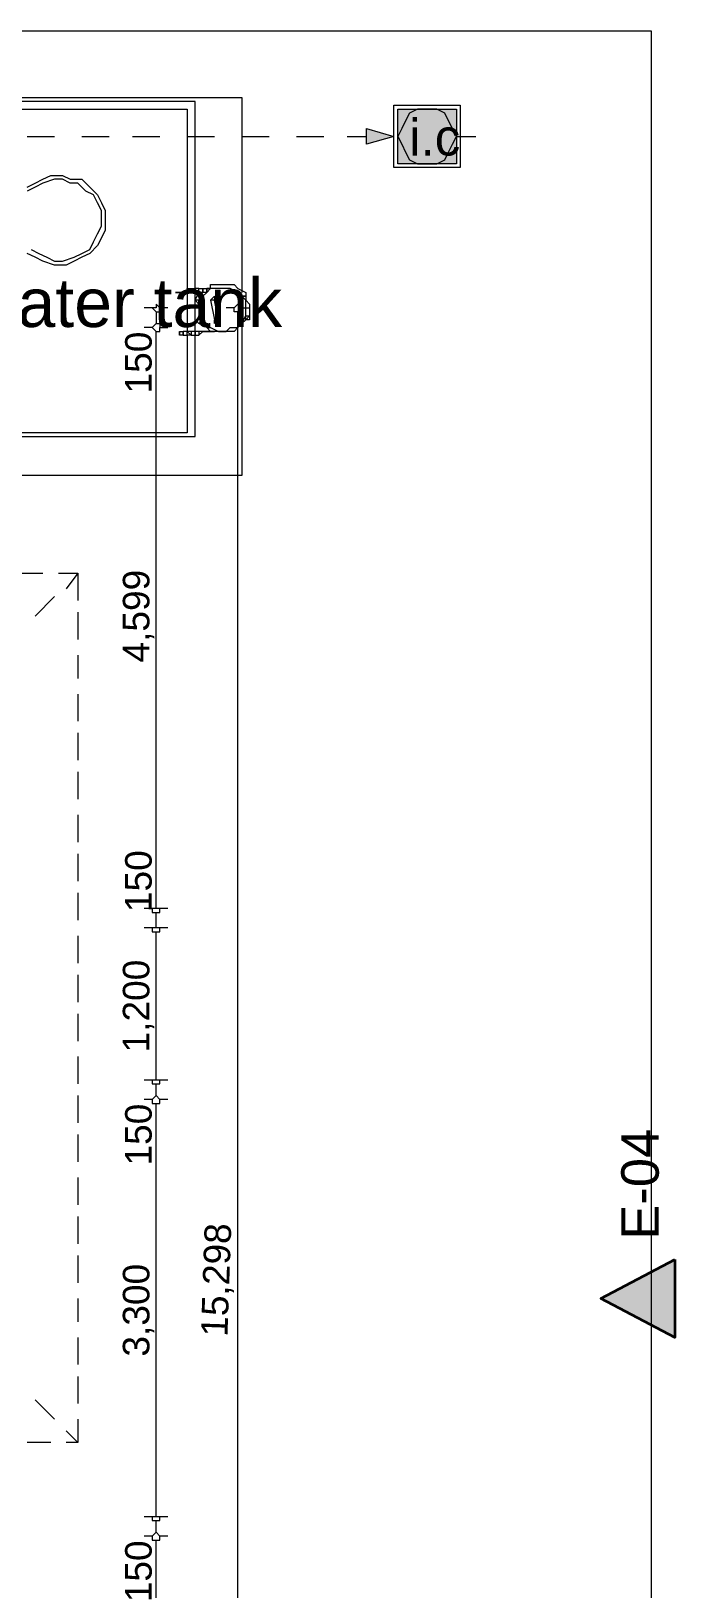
# Model space of a CAD drawing. Header units: millimetres. Extents: x 10281558 to 12820273, y 3651177 to 5996333.
# Drawn here: x 12312458 to 12820273, y 4751418 to 5980945 of the extents above; entities that cross this region are included whole.
import ezdxf

# ---------------------------------------------------------------- set-up
doc = ezdxf.new("R2010")
doc.units = ezdxf.units.MM
doc.layers.add('PDF_Geometry', color=7, linetype='Continuous', true_color=0x029e21)
doc.layers.add('PDF_Solid Fills', color=7, linetype='Continuous', true_color=0xffffff)
doc.layers.add('PDF_Text', color=7, linetype='Continuous')
doc.styles.add('PDF ArialMT', font='arial.ttf')

msp = doc.modelspace()

# ---------------------------------------------------------------- linework, layer by layer
at = {"layer": 'PDF_Geometry', "color": 123, "lineweight": 18, "true_color": 0x70cdbd}
msp.add_lwpolyline([(10379685, 3783492), (12801807, 3783492), (12801807, 5980945), (10382763, 5980945)], close=True, dxfattribs=at)
at = {"layer": 'PDF_Geometry', "lineweight": 20}
for points in [[(12478652, 5750120), (12478652, 5630091), (12186274, 5630091), (12183196, 5928624), (12478652, 5928624), (12478652, 5774741)], [(12444798, 5743965), (12441720, 5743965), (12438643, 5743965), (12438643, 5740887), (12441720, 5740887), (12441720, 5743965), (12441720, 5774741), (12438643, 5777819), (12438643, 5774741), (12435565, 5774741), (12435565, 5777819), (12438643, 5777819), (12441720, 5777819), (12441720, 5925547), (12217051, 5925547), (12217051, 5660868), (12441720, 5660868), (12441720, 5740887)], [(12309381, 5857838), (12315536, 5860916), (12321691, 5863994), (12327847, 5867071), (12337080, 5867071), (12343235, 5863994), (12352468, 5863994), (12358623, 5857838), (12364779, 5851683), (12367856, 5845528), (12370934, 5839372), (12370934, 5833217), (12370934, 5823984), (12367856, 5817829), (12364779, 5811673), (12358623, 5805518), (12352468, 5802440), (12346313, 5799363), (12340157, 5796285), (12330924, 5796285), (12321691, 5799363), (12315536, 5802440), (12309381, 5805518)], [(12312458, 5808596), (12318614, 5805518), (12324769, 5802440), (12330924, 5799363), (12337080, 5799363), (12346313, 5802440), (12352468, 5805518), (12358623, 5808596), (12361701, 5814751), (12364779, 5820906), (12367856, 5827062), (12367856, 5833217), (12367856, 5839372), (12364779, 5845528), (12361701, 5851683), (12355546, 5854761), (12349390, 5860916), (12346313, 5860916), (12343235, 5860916), (12337080, 5863994), (12330924, 5863994), (12321691, 5860916), (12315536, 5857838), (12309381, 5854761)], [(12454031, 5777819), (12454031, 5780897), (12460186, 5780897), (12466342, 5780897), (12472497, 5780897), (12475575, 5777819), (12481730, 5774741), (12481730, 5771664), (12481730, 5768586), (12484808, 5765508), (12484808, 5759353), (12484808, 5756275), (12481730, 5753198), (12481730, 5756275), (12484808, 5756275), (12484808, 5753198), (12481730, 5753198), (12478652, 5750120), (12475575, 5747042), (12472497, 5743965), (12466342, 5743965), (12460186, 5743965), (12457109, 5743965)], [(12426332, 5774741), (12426332, 5774741)], [(12429410, 5774741), (12429410, 5774741)], [(12432487, 5774741), (12432487, 5774741)], [(12438643, 5774741), (12441720, 5774741)], [(12454031, 5743965), (12450953, 5747042), (12444798, 5750120), (12441720, 5753198), (12441720, 5759353), (12441720, 5765508), (12441720, 5768586), (12444798, 5774741), (12447876, 5774741)], [(12450953, 5774741), (12447876, 5774741), (12444798, 5774741), (12444798, 5777819), (12447876, 5777819), (12447876, 5774741), (12447876, 5777819), (12450953, 5777819)], [(12444798, 5777819), (12444798, 5777819)], [(12444798, 5774741), (12444798, 5774741)], [(12450953, 5777819), (12450953, 5774741), (12450953, 5777819)], [(12450953, 5777819), (12450953, 5777819)], [(12450953, 5777819), (12454031, 5777819), (12450953, 5777819)], [(12454031, 5777819), (12454031, 5777819)], [(12454031, 5768586), (12457109, 5771664), (12457109, 5768586), (12454031, 5768586), (12457109, 5753198), (12460186, 5753198), (12457109, 5768586)], [(12478652, 5771664), (12481730, 5771664), (12478652, 5771664), (12478652, 5753198)], [(12438643, 5743965), (12435565, 5743965), (12432487, 5743965), (12432487, 5740887), (12432487, 5743965), (12432487, 5740887), (12429410, 5740887)], [(12429410, 5740887), (12429410, 5743965), (12429410, 5740887)], [(12429410, 5743965), (12432487, 5743965)], [(12432487, 5740887), (12435565, 5740887), (12435565, 5743965)], [(12441720, 5743965), (12441720, 5740887), (12444798, 5740887)], [(12447876, 5743965), (12447876, 5743965)], [(12454031, 5743965), (12454031, 5743965)], [(12454031, 5743965), (12454031, 5743965)], [(12454031, 5743965), (12454031, 5743965)], [(12460186, 5753198), (12457109, 5750120), (12457109, 5753198)], [(12438643, 5740887), (12438643, 5740887)], [(12441720, 5740887), (12441720, 5740887)]]:
    msp.add_lwpolyline(points, dxfattribs=at)
for points in [[(12435565, 5774741), (12435565, 5743965), (12438643, 5740887), (12435565, 5740887), (12435565, 5663945), (12223206, 5663945), (12223206, 5919391), (12435565, 5919391), (12435565, 5777819), (12435565, 5774741), (12432487, 5774741), (12429410, 5774741), (12432487, 5774741)], [(12426332, 5774741), (12429410, 5774741)], [(12441720, 5777819), (12441720, 5774741), (12444798, 5774741), (12444798, 5777819)], [(12454031, 5777819), (12450953, 5774741), (12447876, 5771664), (12444798, 5768586), (12441720, 5768586), (12444798, 5765508), (12444798, 5768586), (12444798, 5765508), (12444798, 5759353), (12444798, 5756275), (12447876, 5750120), (12450953, 5747042), (12454031, 5747042), (12460186, 5743965), (12466342, 5743965), (12469419, 5747042), (12475575, 5747042), (12478652, 5750120), (12481730, 5756275), (12481730, 5759353), (12481730, 5765508), (12481730, 5768586), (12478652, 5771664), (12475575, 5774741), (12469419, 5777819), (12466342, 5777819), (12460186, 5777819), (12457109, 5777819)], [(12444798, 5750120), (12447876, 5753198), (12447876, 5750120)], [(12444798, 5743965), (12444798, 5740887), (12447876, 5743965)], [(12454031, 5743965), (12457109, 5743965), (12454031, 5743965), (12450953, 5743965), (12447876, 5743965), (12450953, 5743965)]]:
    msp.add_lwpolyline(points, close=True, dxfattribs=at)
at = {"layer": 'PDF_Geometry', "color": 7, "lineweight": 13}
for points in [[(12651001, 5922469), (12651001, 5873227), (12598681, 5873227), (12598681, 5922469)], [(12601759, 5919391), (12647924, 5919391), (12647924, 5876304), (12601759, 5876304)], [(12647924, 5919391), (12647924, 5876304), (12601759, 5876304), (12601759, 5919391)], [(12647924, 5897848), (12644846, 5904003), (12641768, 5910158), (12638691, 5916314), (12632535, 5919391), (12626380, 5919391), (12617147, 5919391), (12610992, 5916314), (12607914, 5910158), (12604837, 5904003), (12601759, 5897848), (12604837, 5891692), (12607914, 5885537), (12610992, 5879382), (12617147, 5876304), (12626380, 5876304), (12632535, 5876304), (12638691, 5879382), (12641768, 5885537), (12644846, 5891692)]]:
    msp.add_lwpolyline(points, close=True, dxfattribs=at)
at = {"layer": 'PDF_Geometry', "color": 23, "lineweight": 20, "true_color": 0xbf8080}
msp.add_lwpolyline([(12577138, 5904003), (12598681, 5897848), (12577138, 5891692)], close=True, dxfattribs=at)
for points in [[(12309381, 5897848), (12330924, 5897848)], [(12352468, 5897848), (12374012, 5897848)], [(12392478, 5897848), (12414021, 5897848)], [(12435565, 5897848), (12457109, 5897848)], [(12478652, 5897848), (12500196, 5897848)], [(12521740, 5897848), (12543283, 5897848)], [(12561749, 5897848), (12577138, 5897848)], [(12647924, 5897848), (12663312, 5897848)]]:
    msp.add_lwpolyline(points, dxfattribs=at)
at = {"layer": 'PDF_Geometry', "color": 7, "lineweight": 13}
for points in [[(12407866, 5762431), (12401711, 5762431)], [(12420177, 5762431), (12414021, 5762431), (12410944, 5765508), (12410944, 5762431), (12407866, 5762431), (12410944, 5759353), (12410944, 5750120), (12414021, 5750120), (12414021, 5747042), (12420177, 5747042)], [(12410944, 5765508), (12410944, 5765508)], [(12410944, 5759353), (12414021, 5759353), (12414021, 5762431)], [(12472497, 5762431), (12466342, 5762431)], [(12484808, 4232831), (12478652, 4232831), (12475575, 4232831), (12475575, 4235909), (12475575, 5759353), (12472497, 5759353), (12472497, 5762431), (12475575, 5765508), (12478652, 5762431), (12484808, 5762431)], [(12475575, 5765508), (12475575, 5765508)], [(12475575, 5759353), (12478652, 5759353), (12478652, 5762431)], [(12410944, 5750120), (12407866, 5747042), (12401711, 5747042)], [(12407866, 5747042), (12410944, 5743965)], [(12420177, 5288470), (12414021, 5288470), (12410944, 5288470), (12410944, 5743965), (12414021, 5743965), (12414021, 5747042)], [(12410944, 5288470), (12407866, 5288470), (12401711, 5288470)], [(12407866, 5288470), (12407866, 5285393), (12410944, 5285393)], [(12420177, 5273082), (12414021, 5273082), (12410944, 5273082), (12410944, 5285393), (12414021, 5285393), (12414021, 5288470)], [(12410944, 5273082), (12407866, 5273082), (12401711, 5273082)], [(12407866, 5273082), (12407866, 5270004), (12410944, 5270004)], [(12420177, 5153053), (12414021, 5153053), (12410944, 5153053), (12410944, 5270004), (12414021, 5270004), (12414021, 5273082)], [(12410944, 5153053), (12407866, 5153053), (12401711, 5153053)], [(12407866, 5153053), (12407866, 5149975), (12410944, 5149975)], [(12420177, 5137665), (12414021, 5137665), (12410944, 5140742), (12410944, 5149975), (12414021, 5149975), (12414021, 5153053)], [(12410944, 5140742), (12407866, 5137665), (12401711, 5137665)], [(12407866, 5137665), (12407866, 5134587), (12410944, 5134587)], [(12420177, 4808355), (12414021, 4808355), (12410944, 4808355), (12410944, 5134587), (12414021, 5134587), (12414021, 5137665)], [(12410944, 4808355), (12407866, 4808355), (12401711, 4808355)], [(12407866, 4808355), (12407866, 4805277), (12410944, 4805277)], [(12420177, 4792966), (12414021, 4792966), (12410944, 4796044), (12410944, 4805277), (12414021, 4805277), (12414021, 4808355)], [(12410944, 4796044), (12407866, 4792966), (12401711, 4792966)], [(12407866, 4792966), (12407866, 4789889), (12410944, 4789889)], [(12420177, 4460578), (12414021, 4460578), (12414021, 4463656), (12410944, 4463656), (12410944, 4789889), (12414021, 4789889), (12414021, 4792966)]]:
    msp.add_lwpolyline(points, dxfattribs=at)
at = {"layer": 'PDF_Geometry', "color": 23, "lineweight": 13, "true_color": 0xbf8080}
for points in [[(12300148, 5553149), (12321691, 5553149)], [(12334002, 5553149), (12349390, 5553149), (12340157, 5540839)], [(12349390, 5553149), (12349390, 5531606)], [(12315536, 5519295), (12330924, 5534683)], [(12349390, 5522373), (12349390, 5500829)], [(12349390, 5488518), (12349390, 5470052)], [(12349390, 5457742), (12349390, 5436198)], [(12349390, 5426965), (12349390, 5405422)], [(12349390, 5396189), (12349390, 5374645)], [(12349390, 5362334), (12349390, 5340791)], [(12349390, 5331558), (12349390, 5310014)], [(12349390, 5300781), (12349390, 5279237)], [(12349390, 5266927), (12349390, 5245383)], [(12349390, 5236150), (12349390, 5214606)], [(12349390, 5205373), (12349390, 5183830)], [(12349390, 5171519), (12349390, 5149975)], [(12349390, 5140742), (12349390, 5119199)], [(12349390, 5109966), (12349390, 5088422)], [(12349390, 5076111), (12349390, 5054568)], [(12349390, 5045335), (12349390, 5023791)], [(12349390, 5014558), (12349390, 4993014)], [(12349390, 4980704), (12349390, 4962238)], [(12349390, 4949927), (12349390, 4928383)], [(12349390, 4919151), (12349390, 4897607)], [(12315536, 4900685), (12330924, 4885296)], [(12349390, 4885296), (12349390, 4866830)], [(12340157, 4876063), (12349390, 4866830), (12340157, 4866830)], [(12327847, 4866830), (12309381, 4866830)]]:
    msp.add_lwpolyline(points, dxfattribs=at)
at = {"layer": 'PDF_Geometry', "color": 161, "lineweight": 35, "true_color": 0x3fa5ff}
msp.add_lwpolyline([(12820273, 5011480), (12820273, 4949927), (12761797, 4980704)], close=True, dxfattribs=at)
at = {"layer": 'PDF_Solid Fills', "color": 7, "true_color": 0xf2f9ff, "transparency": 33554559}
for points in [[(12601759, 5919391), (12647924, 5919391), (12647924, 5919391)], [(12647924, 5876304), (12601759, 5876304), (12601759, 5919391)], [(12601759, 5919391), (12647924, 5919391), (12647924, 5876304)], [(12647924, 5876304), (12647924, 5876304), (12601759, 5876304)]]:
    msp.add_solid(points, dxfattribs=at)
at = {"layer": 'PDF_Solid Fills', "color": 23, "true_color": 0xbf8080, "transparency": 33554559}
msp.add_solid([(12598681, 5897848), (12577138, 5891692), (12577138, 5904003)], dxfattribs=at)
at = {"layer": 'PDF_Solid Fills', "color": 161, "true_color": 0x3fa5ff, "transparency": 33554559}
msp.add_solid([(12820273, 5011480), (12820273, 4949927), (12761797, 4980704)], dxfattribs=at)

# ---------------------------------------------------------------- texts
at = {"layer": 'PDF_Text', "attachment_point": 4, "style": 'PDF ArialMT'}
for s, insert, char_height in [('i.c', (12610730, 5896987), 28810.3), ('water tank', (12262940, 5766332), 38412.3)]:
    msp.add_mtext(s, dxfattribs=dict(at, insert=insert, char_height=char_height))
for s, insert, char_height, rotation in [('150', (12397194, 5694937), 20952.3, 90), ('4,599', (12397194, 5482570), 20952.3, 90), ('150', (12397194, 5285591), 20952.3, 90), ('1,200', (12397194, 5174791), 20952.3, 90), ('150', (12397194, 5085535), 20952.3, 90), ('15,298', (12458755, 4950471), 20952, 88.022087), ('3,300', (12397194, 4934723), 20952.3, 90), ('150', (12397194, 4740822), 20952.3, 90)]:
    msp.add_mtext(s, dxfattribs=dict(at, insert=insert, char_height=char_height, rotation=rotation))
at = {"layer": 'PDF_Text', "color": 161, "true_color": 0x3fa5ff, "insert": (12792996, 5027057), "char_height": 29632.6, "attachment_point": 4, "rotation": 90, "style": 'PDF ArialMT'}
msp.add_mtext('E-04', dxfattribs=at)

doc.saveas('drawing.dxf')
